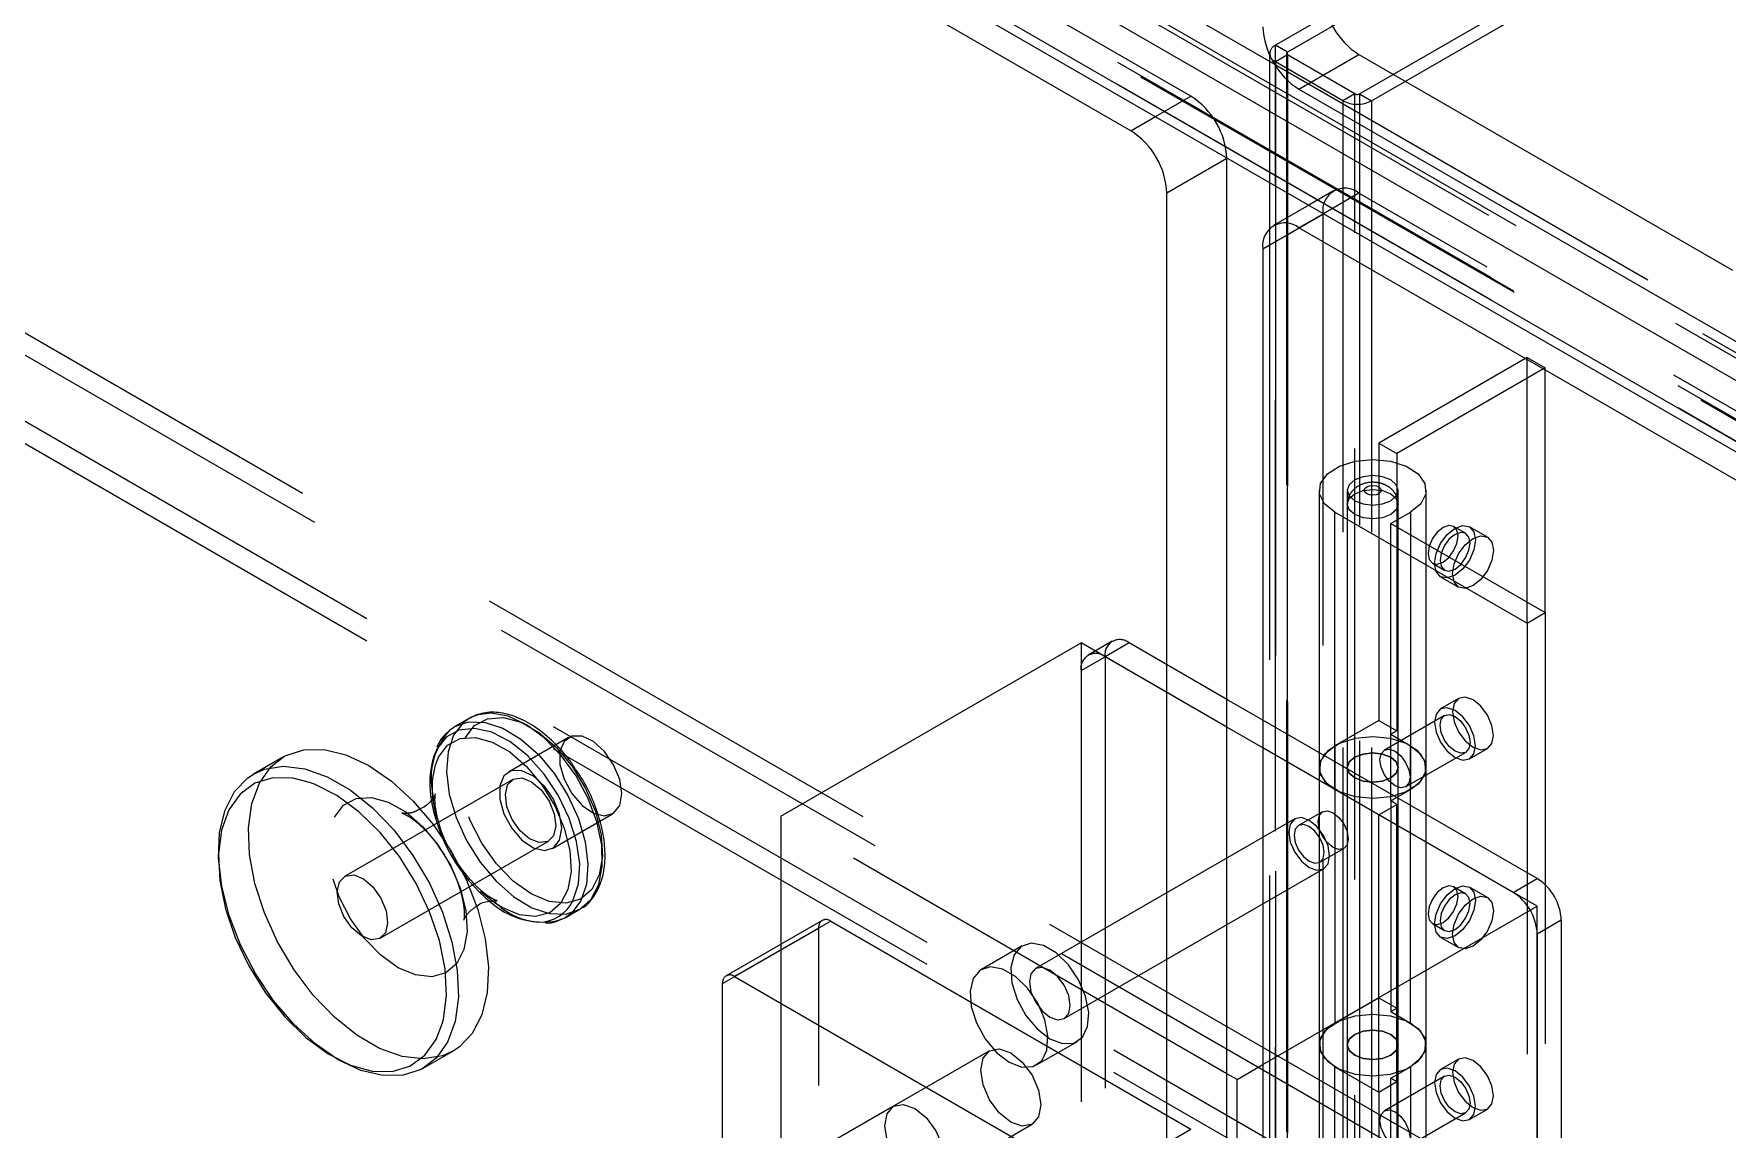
# Model space of a CAD drawing. Header units: millimetres. Extents: x 108 to 5832, y 144 to 4056.
# Drawn here: x 4600.6 to 4700.3, y 3045.1 to 3109.6 of the extents above; entities that cross this region are included whole.
import ezdxf

# ---------------------------------------------------------------- set-up
doc = ezdxf.new("R2010")
doc.units = ezdxf.units.MM
doc.header["$LTSCALE"] = 20
doc.linetypes.add('HIDDEN', pattern=[1.905, 1.27, -0.635])

msp = doc.modelspace()

# ---------------------------------------------------------------- linework, layer by layer
at = {"color": 7, "linetype": 'Continuous', "lineweight": 25}
for p, q in [((4300.955, 3320.008), (5213.123, 2793.425)), ((4300.955, 3316.416), (5213.123, 2789.832)), ((4301.328, 3315.591), (5213.495, 2789.008)), ((4665.221, 3103.843), (4492.687, 3203.445)), ((4675.12, 3106.293), (4847.654, 3006.692)), ((4670.878, 3102.21), (4667.342, 3100.169)), ((4670.878, 2986.261), (4670.878, 3102.21)), ((4673.39, 3100.804), (4673.39, 3098.094)), ((4667.342, 2984.22), (4667.342, 3100.169)), ((4675.695, 3099.474), (4673.62, 3098.277)), ((4847.654, 2998.526), (4675.12, 3098.128)), ((4672.999, 3096.903), (4672.999, 2980.954)), ((4672.999, 3069.135), (4670.878, 3070.36)), ((4626.262, 3069.254), (4625.406, 3068.76)), ((4672.999, 3067.502), (4670.878, 3068.727)), ((4615.32, 3066.979), (4613.552, 3065.958)), ((4631.905, 3057.501), (4632.762, 3057.996)), ((4631.905, 3057.501), (4631.727, 3057.409)), ((4623.551, 3048.637), (4625.319, 3049.658)), ((4671.479, 3047.97), (4672.999, 3048.848)), ((4671.479, 3047.97), (4670.878, 3048.317)), ((4671.479, 2990.812), (4671.479, 3047.97))]:
    msp.add_line(p, q, dxfattribs=at)
at = {"color": 1, "linetype": 'HIDDEN', "lineweight": 18}
for p, q in [((5214.254, 2794.078), (4302.793, 3320.253)), ((4302.935, 3320.498), (5214.395, 2794.323)), ((4302.793, 3316.66), (5214.254, 2790.485)), ((4302.835, 3316.569), (5214.295, 2790.394)), ((5214.395, 2790.404), (4302.935, 3316.579)), ((5214.395, 2789.097), (4302.228, 3315.681)), ((4363.463, 3228.55), (5280.156, 2699.354)), ((4364.17, 3226.835), (5280.156, 2698.048)), ((5280.156, 2694.128), (4364.17, 3222.916)), ((5280.156, 2692.822), (4363.463, 3222.018)), ((4668.756, 3105.884), (4496.222, 3205.486)), ((4728.33, 3140.398), (4673.742, 3108.884)), ((4729.037, 3139.99), (4674.449, 3108.476)), ((4678.691, 3106.027), (4733.28, 3137.54)), ((4679.398, 3105.619), (4733.987, 3137.132)), ((4673.39, 3108.395), (4673.39, 3100.804)), ((4673.742, 2986.403), (4673.742, 3108.884)), ((4674.449, 3108.476), (4673.742, 3108.884)), ((4674.39, 3108.395), (4674.39, 2985.913)), ((4674.449, 2985.995), (4674.449, 3108.476)), ((4673.678, 3107.779), (4849.096, 3006.512)), ((4674.449, 3108.313), (4673.742, 3107.905)), ((4677.701, 3105.619), (4673.742, 3107.905)), ((4673.742, 3107.905), (4673.742, 3100.602)), ((4678.408, 3106.027), (4674.449, 3108.313)), ((4674.449, 3108.313), (4674.449, 2985.832)), ((4675.12, 3106.293), (4678.656, 3108.334)), ((4678.656, 3108.334), (4851.19, 3008.733)), ((4666.674, 3104.682), (4668.756, 3105.884)), ((4678.408, 3106.027), (4677.701, 3105.619)), ((4677.701, 3105.619), (4677.701, 2983.138)), ((4678.408, 2983.546), (4678.408, 3106.027)), ((4678.691, 3106.027), (4679.398, 3105.619)), ((4678.691, 3106.027), (4678.691, 2983.546)), ((4679.398, 3105.619), (4679.398, 2983.138)), ((4677.156, 3100.318), (4675.695, 3099.474)), ((4678.656, 3100.169), (4676.573, 3098.967)), ((4851.19, 3000.567), (4678.656, 3100.169)), ((4672.999, 3096.903), (4676.535, 3098.944)), ((4676.535, 3098.944), (4676.535, 2982.995)), ((4673.39, 3098.094), (4673.39, 2985.913)), ((4673.742, 3098.346), (4673.742, 2985.424)), ((4688.555, 3090.492), (4679.823, 3085.45)), ((4688.555, 3090.492), (4689.616, 3089.879)), ((4688.555, 3074.857), (4688.555, 3090.492)), ((4689.616, 3089.879), (4680.883, 3084.838)), ((4689.616, 3075.47), (4689.616, 3089.879)), ((4679.823, 3085.45), (4680.883, 3084.838)), ((4679.823, 3085.45), (4679.823, 3069.119)), ((4680.883, 3084.838), (4680.883, 3068.507)), ((4676.319, 3082.674), (4676.319, 3066.343)), ((4677.969, 3082.674), (4677.969, 3066.343)), ((4680.969, 3066.343), (4680.969, 3082.674)), ((4682.619, 3066.343), (4682.619, 3082.674)), ((4677.969, 3081.858), (4677.969, 3001.837)), ((4680.969, 3001.837), (4680.969, 3081.858)), ((4677.242, 3065.058), (4677.242, 3081.389)), ((4677.242, 3081.389), (4688.555, 3074.857)), ((4680.53, 3080.715), (4681.697, 3081.389)), ((4680.53, 3080.715), (4689.616, 3075.47)), ((4680.53, 3064.384), (4680.53, 3080.715)), ((4681.697, 3081.389), (4681.697, 3065.058)), ((4684.938, 3080.143), (4684.231, 3080.551)), ((4686.223, 3079.92), (4685.163, 3080.533)), ((4682.981, 3078.386), (4683.688, 3077.978)), ((4683.463, 3077.588), (4684.523, 3076.976)), ((4688.555, 3074.857), (4689.616, 3075.47)), ((4688.555, 3074.857), (4688.555, 2993.203)), ((4689.616, 3075.47), (4689.616, 2993.815)), ((4644.609, 3063.482), (4662.286, 3073.687)), ((4670.878, 3068.727), (4662.286, 3073.687)), ((4662.286, 3073.687), (4662.286, 3016.529)), ((4664.115, 3073.786), (4662.701, 3072.969)), ((4665.115, 3073.687), (4663.701, 3072.87)), ((4670.878, 3070.36), (4665.115, 3073.687)), ((4662.286, 3072.054), (4663.701, 3072.87)), ((4670.878, 3068.727), (4663.701, 3072.87)), ((4663.701, 3072.87), (4663.701, 3017.509)), ((4662.286, 3072.054), (4662.286, 3016.692)), ((4684.524, 3070.409), (4683.463, 3069.797)), ((4689.156, 3059.808), (4672.999, 3069.135)), ((4679.823, 3069.119), (4677.242, 3067.629)), ((4679.823, 3069.119), (4680.883, 3068.507)), ((4683.688, 3069.407), (4680.152, 3067.366)), ((4680.883, 3068.507), (4680.53, 3068.303)), ((4632.101, 3068.122), (4628.566, 3066.081)), ((4689.156, 3058.175), (4672.999, 3067.502)), ((4687.742, 3058.991), (4672.999, 3067.502)), ((4677.242, 3067.629), (4677.242, 3051.299)), ((4680.53, 3068.303), (4681.696, 3067.629)), ((4681.696, 3051.299), (4681.696, 3067.629)), ((4681.402, 3065.201), (4684.938, 3067.242)), ((4685.163, 3066.852), (4686.223, 3067.464)), ((4628.816, 3065.648), (4618.916, 3059.933)), ((4676.319, 3066.343), (4676.319, 3050.013)), ((4677.969, 3066.343), (4677.969, 3050.013)), ((4680.969, 3050.013), (4680.969, 3066.343)), ((4682.619, 3050.013), (4682.619, 3066.343)), ((4679.823, 3063.568), (4677.242, 3065.058)), ((4680.53, 3064.384), (4681.697, 3065.058)), ((4631.165, 3061.577), (4634.701, 3063.618)), ((4676.511, 3063.747), (4675.096, 3062.931)), ((4679.823, 3063.568), (4680.883, 3064.18)), ((4679.823, 3047.237), (4679.823, 3063.568)), ((4680.883, 3064.18), (4680.53, 3064.384)), ((4680.53, 3064.384), (4680.53, 3051.972)), ((4680.883, 3047.849), (4680.883, 3064.18)), ((4644.609, 3063.482), (4644.609, 3006.324)), ((4670.878, 3048.317), (4644.609, 3063.482)), ((4674.871, 3063.321), (4659.598, 3054.503)), ((4621.016, 3056.296), (4630.915, 3062.01)), ((4676.346, 3060.766), (4677.761, 3061.582)), ((4661.298, 3051.559), (4676.571, 3060.376)), ((4687.742, 3058.991), (4689.156, 3059.808)), ((4684.938, 3058.913), (4684.231, 3059.321)), ((4686.223, 3058.69), (4685.163, 3059.303)), ((4672.999, 3048.848), (4689.156, 3058.175)), ((4689.156, 3001.017), (4689.156, 3058.175)), ((4641.179, 3053.623), (4646.836, 3056.888)), ((4647.043, 3057.346), (4641.386, 3054.081)), ((4647.543, 3057.297), (4641.886, 3054.031)), ((4646.836, 3009.529), (4646.836, 3056.888)), ((4647.543, 3057.297), (4668.756, 3045.051)), ((4682.981, 3057.156), (4683.688, 3056.748)), ((4690.571, 3057.358), (4689.156, 3056.542)), ((4689.156, 3056.542), (4689.156, 3017.348)), ((4690.571, 3057.358), (4690.571, 3018.164)), ((4658.823, 3055.846), (4656.419, 3054.458)), ((4683.463, 3056.358), (4684.523, 3055.746)), ((4641.179, 3006.263), (4641.179, 3053.623)), ((4641.886, 3054.031), (4663.1, 3041.785)), ((4677.242, 3051.299), (4679.823, 3052.788)), ((4679.823, 3052.788), (4680.883, 3052.176)), ((4680.53, 3051.972), (4680.883, 3052.176)), ((4680.53, 3051.972), (4681.696, 3051.299)), ((4656.9, 3049.664), (4651.243, 3046.399)), ((4659.669, 3048.828), (4662.073, 3050.216)), ((4676.319, 3050.013), (4676.319, 3033.682)), ((4677.969, 3050.013), (4677.969, 3033.682)), ((4680.969, 3033.682), (4680.969, 3050.013)), ((4682.619, 3033.682), (4682.619, 3050.013)), ((4677.242, 3032.396), (4677.242, 3048.727)), ((4677.242, 3048.727), (4679.823, 3047.237)), ((4680.53, 3048.053), (4681.697, 3048.727)), ((4681.697, 3048.727), (4681.697, 3032.396)), ((4684.524, 3049.179), (4683.463, 3048.567)), ((4679.823, 3047.237), (4680.883, 3047.849)), ((4683.688, 3048.177), (4680.152, 3046.136)), ((4680.53, 3048.053), (4680.883, 3047.849)), ((4680.53, 3031.722), (4680.53, 3048.053)), ((4680.883, 3047.849), (4680.883, 3035.845)), ((4679.823, 3047.237), (4679.823, 3036.458)), ((4651.243, 3046.399), (4647.707, 3044.358)), ((4681.402, 3043.971), (4684.938, 3046.012)), ((4685.163, 3045.622), (4686.223, 3046.235)), ((4653.743, 3042.068), (4659.4, 3045.334)), ((4663.1, 3041.785), (4668.756, 3045.051))]:
    msp.add_line(p, q, dxfattribs=at)
at = {"color": 8, "linetype": 'Continuous', "lineweight": 25}
for p, q in [((4666.663, 3111.829), (4673.678, 3107.779)), ((4665.221, 3103.843), (4666.674, 3104.682)), ((4673.742, 3100.602), (4673.742, 3098.346)), ((4676.573, 3098.967), (4675.12, 3098.128)), ((4624.303, 3050.332), (4624.679, 3051.313))]:
    msp.add_line(p, q, dxfattribs=at)
at = {"color": 1, "linetype": 'HIDDEN', "lineweight": 18, "flags": 128}
for points in [[(4677.242, 3081.389), (4676.631, 3081.885), (4676.339, 3082.471), (4676.398, 3083.079), (4676.802, 3083.642), (4677.505, 3084.096), (4678.429, 3084.391), (4679.469, 3084.493), (4680.509, 3084.391), (4681.433, 3084.096), (4682.136, 3083.642), (4682.54, 3083.079), (4682.599, 3082.471), (4682.307, 3081.885), (4681.697, 3081.389)], [(4678.408, 3083.287), (4678.083, 3083.006), (4677.969, 3082.674), (4678.083, 3082.343), (4678.408, 3082.062), (4678.895, 3081.874), (4679.469, 3081.808), (4680.043, 3081.874), (4680.53, 3082.062), (4680.855, 3082.343), (4680.969, 3082.674), (4680.855, 3083.006), (4680.53, 3083.287), (4680.043, 3083.474), (4679.469, 3083.54), (4678.895, 3083.474), (4678.408, 3083.287)], [(4680.53, 3082.47), (4680.855, 3082.189), (4680.969, 3081.858), (4680.855, 3081.526), (4680.53, 3081.246), (4680.043, 3081.058), (4679.469, 3080.992), (4678.895, 3081.058), (4678.408, 3081.246), (4678.083, 3081.526), (4677.969, 3081.858), (4678.083, 3082.189), (4678.408, 3082.47), (4678.895, 3082.658), (4679.469, 3082.724), (4680.043, 3082.658), (4680.53, 3082.47)], [(4679.823, 3082.47), (4679.66, 3082.408), (4679.469, 3082.386), (4679.278, 3082.408), (4679.115, 3082.47), (4679.007, 3082.564), (4678.969, 3082.674), (4679.007, 3082.785), (4679.116, 3082.878), (4679.278, 3082.941), (4679.469, 3082.963), (4679.66, 3082.941), (4679.823, 3082.879), (4679.931, 3082.785), (4679.969, 3082.674), (4679.931, 3082.564), (4679.823, 3082.47)], [(4683.606, 3080.489), (4683.267, 3080.216), (4682.981, 3079.829), (4682.789, 3079.388), (4682.722, 3078.958), (4682.789, 3078.606), (4682.981, 3078.386), (4683.267, 3078.33), (4683.606, 3078.448), (4683.944, 3078.721), (4684.231, 3079.108), (4684.422, 3079.549), (4684.49, 3079.979), (4684.422, 3080.331), (4684.231, 3080.551), (4683.944, 3080.607), (4683.606, 3080.489)], [(4683.111, 3078.366), (4683.202, 3078.95), (4683.463, 3079.551), (4683.853, 3080.077), (4684.313, 3080.448), (4684.773, 3080.608), (4685.163, 3080.533), (4685.423, 3080.233), (4685.515, 3079.754), (4685.423, 3079.17), (4685.163, 3078.569), (4684.773, 3078.043), (4684.313, 3077.672), (4683.853, 3077.512), (4683.463, 3077.588), (4683.202, 3077.888), (4683.111, 3078.366)], [(4684.313, 3080.081), (4683.974, 3079.808), (4683.688, 3079.421), (4683.496, 3078.98), (4683.429, 3078.55), (4683.496, 3078.198), (4683.688, 3077.978), (4683.974, 3077.922), (4684.313, 3078.04), (4684.651, 3078.313), (4684.938, 3078.699), (4685.129, 3079.141), (4685.197, 3079.571), (4685.129, 3079.922), (4684.938, 3080.143), (4684.651, 3080.199), (4684.313, 3080.081)], [(4684.171, 3077.754), (4684.263, 3078.338), (4684.523, 3078.939), (4684.913, 3079.465), (4685.373, 3079.836), (4685.833, 3079.996), (4686.223, 3079.92), (4686.484, 3079.62), (4686.575, 3079.142), (4686.484, 3078.558), (4686.223, 3077.957), (4685.833, 3077.431), (4685.373, 3077.06), (4684.913, 3076.9), (4684.523, 3076.976), (4684.263, 3077.276), (4684.171, 3077.754)], [(4686.575, 3068.243), (4686.484, 3068.827), (4686.223, 3069.428), (4685.833, 3069.954), (4685.373, 3070.325), (4684.913, 3070.485), (4684.523, 3070.409), (4684.263, 3070.109), (4684.171, 3069.631), (4684.263, 3069.047), (4684.523, 3068.446), (4684.913, 3067.92), (4685.373, 3067.549), (4685.833, 3067.389), (4686.223, 3067.465), (4686.484, 3067.765), (4686.575, 3068.243)], [(4685.515, 3067.631), (4685.423, 3068.215), (4685.163, 3068.815), (4684.773, 3069.341), (4684.313, 3069.713), (4683.853, 3069.873), (4683.463, 3069.797), (4683.202, 3069.497), (4683.111, 3069.018), (4683.202, 3068.434), (4683.463, 3067.834), (4683.853, 3067.308), (4684.313, 3066.936), (4684.773, 3066.777), (4685.163, 3066.852), (4685.423, 3067.152), (4685.515, 3067.631)], [(4626.262, 3069.254), (4625.89, 3068.984), (4625.335, 3068.252)], [(4626.01, 3068.1), (4626.572, 3068.819), (4627.34, 3069.224), (4628.268, 3069.29), (4629.295, 3069.013), (4630.359, 3068.411), (4631.391, 3067.52), (4632.328, 3066.398), (4633.11, 3065.114), (4633.688, 3063.749), (4634.026, 3062.39), (4634.102, 3061.121), (4633.912, 3060.022), (4633.468, 3059.162), (4632.798, 3058.596), (4631.944, 3058.358), (4630.958, 3058.464), (4629.905, 3058.908), (4628.848, 3059.66), (4627.856, 3060.674), (4626.99, 3061.887), (4626.304, 3063.222), (4625.843, 3064.595), (4625.634, 3065.919), (4625.691, 3067.113), (4626.01, 3068.1)], [(4683.429, 3068.835), (4683.496, 3069.187), (4683.688, 3069.407), (4683.975, 3069.463), (4684.313, 3069.345), (4684.651, 3069.072), (4684.938, 3068.685), (4685.129, 3068.244), (4685.197, 3067.814), (4685.129, 3067.462), (4684.938, 3067.242), (4684.651, 3067.186), (4684.313, 3067.304), (4683.975, 3067.577), (4683.688, 3067.964), (4683.496, 3068.405), (4683.429, 3068.835)], [(4625.335, 3068.252), (4625.005, 3067.27), (4624.919, 3066.092), (4625.079, 3064.781), (4625.479, 3063.408), (4626.096, 3062.046), (4626.897, 3060.77), (4627.839, 3059.647), (4628.872, 3058.739), (4629.939, 3058.094), (4630.983, 3057.748), (4631.947, 3057.718), (4632.762, 3057.996)], [(4635.24, 3064.809), (4635.115, 3065.647), (4634.76, 3066.516), (4634.221, 3067.297), (4633.571, 3067.886), (4632.898, 3068.203), (4632.293, 3068.204), (4631.838, 3067.89), (4631.594, 3067.303), (4631.594, 3066.523), (4631.838, 3065.655), (4632.293, 3064.815), (4632.898, 3064.119), (4633.571, 3063.658), (4634.221, 3063.497), (4634.76, 3063.656), (4635.115, 3064.114), (4635.24, 3064.809)], [(4681.697, 3065.058), (4682.307, 3065.554), (4682.599, 3066.14), (4682.54, 3066.748), (4682.136, 3067.311), (4681.433, 3067.765), (4680.509, 3068.06), (4679.469, 3068.162), (4678.429, 3068.06), (4677.505, 3067.765), (4676.802, 3067.311), (4676.398, 3066.748), (4676.339, 3066.14), (4676.631, 3065.554), (4677.242, 3065.058)], [(4681.696, 3067.629), (4682.307, 3067.132), (4682.599, 3066.547), (4682.54, 3065.939), (4682.136, 3065.376), (4681.433, 3064.922), (4680.509, 3064.627), (4679.469, 3064.525), (4678.429, 3064.627), (4677.505, 3064.922), (4676.802, 3065.376), (4676.398, 3065.939), (4676.339, 3066.547), (4676.631, 3067.132), (4677.242, 3067.629)], [(4613.894, 3065.436), (4614.569, 3066.389), (4615.32, 3066.979)], [(4678.408, 3066.956), (4678.895, 3067.144), (4679.469, 3067.209), (4680.043, 3067.144), (4680.53, 3066.956), (4680.855, 3066.675), (4680.969, 3066.343), (4680.855, 3066.012), (4680.53, 3065.731), (4680.043, 3065.543), (4679.469, 3065.478), (4678.895, 3065.543), (4678.408, 3065.731), (4678.083, 3066.012), (4677.969, 3066.343), (4678.083, 3066.675), (4678.408, 3066.956)], [(4680.53, 3066.956), (4680.043, 3067.144), (4679.469, 3067.209), (4678.895, 3067.144), (4678.408, 3066.956), (4678.083, 3066.675), (4677.969, 3066.343), (4678.083, 3066.012), (4678.408, 3065.731), (4678.895, 3065.543), (4679.469, 3065.478), (4680.043, 3065.543), (4680.53, 3065.731), (4680.855, 3066.012), (4680.969, 3066.343), (4680.855, 3066.675), (4680.53, 3066.956)], [(4623.551, 3048.637), (4623.42, 3048.565), (4622.361, 3048.22), (4621.165, 3048.202), (4619.875, 3048.513), (4618.536, 3049.141), (4617.198, 3050.065), (4615.909, 3051.25), (4614.716, 3052.653), (4613.661, 3054.224), (4612.783, 3055.907), (4612.113, 3057.639), (4611.676, 3059.36), (4611.488, 3061.005), (4611.555, 3062.517), (4611.875, 3063.84), (4612.436, 3064.927), (4613.218, 3065.738), (4613.552, 3065.958)], [(4631.704, 3062.768), (4631.58, 3063.606), (4631.224, 3064.475), (4630.685, 3065.256), (4630.035, 3065.845), (4629.362, 3066.162), (4628.758, 3066.163), (4628.302, 3065.849), (4628.058, 3065.262), (4628.058, 3064.482), (4628.302, 3063.614), (4628.758, 3062.774), (4629.362, 3062.078), (4630.035, 3061.617), (4630.685, 3061.456), (4631.224, 3061.615), (4631.58, 3062.072), (4631.704, 3062.768)], [(4628.516, 3065.324), (4628.856, 3065.669), (4629.35, 3065.735), (4629.922, 3065.51), (4630.485, 3065.029), (4630.955, 3064.366), (4631.258, 3063.621), (4631.349, 3062.907), (4631.215, 3062.334), (4630.875, 3061.989), (4630.381, 3061.923), (4629.809, 3062.148), (4629.246, 3062.629), (4628.776, 3063.292), (4628.473, 3064.037), (4628.382, 3064.751), (4628.516, 3065.324)], [(4625.319, 3049.658), (4624.678, 3049.372), (4623.546, 3049.19), (4622.297, 3049.337), (4620.976, 3049.809), (4619.632, 3050.589), (4618.312, 3051.648), (4617.065, 3052.948), (4615.936, 3054.442), (4614.965, 3056.076), (4614.188, 3057.791), (4613.632, 3059.525), (4613.318, 3061.216), (4613.257, 3062.802), (4613.452, 3064.226), (4613.894, 3065.436)], [(4618.317, 3063.432), (4618.859, 3064.126), (4619.601, 3064.517), (4620.496, 3064.581), (4621.488, 3064.314), (4622.514, 3063.732), (4623.51, 3062.873), (4624.414, 3061.789), (4625.169, 3060.55), (4625.727, 3059.233), (4626.053, 3057.921), (4626.127, 3056.696), (4625.944, 3055.636), (4625.515, 3054.806), (4624.868, 3054.26), (4624.044, 3054.03), (4623.093, 3054.133), (4622.076, 3054.56), (4621.056, 3055.287), (4620.099, 3056.266), (4619.263, 3057.436), (4618.601, 3058.724), (4618.156, 3060.049), (4617.954, 3061.328), (4618.009, 3062.479), (4618.317, 3063.432)], [(4624.347, 3063.329), (4624.279, 3063.584), (4624.095, 3064.64)], [(4676.252, 3063.175), (4676.319, 3063.527), (4676.511, 3063.747), (4676.797, 3063.803), (4677.136, 3063.685), (4677.474, 3063.412), (4677.761, 3063.026), (4677.952, 3062.584), (4678.02, 3062.154), (4677.952, 3061.803), (4677.761, 3061.582), (4677.474, 3061.526), (4677.136, 3061.644), (4676.797, 3061.917), (4676.511, 3062.304), (4676.319, 3062.746), (4676.252, 3063.175)], [(4675.721, 3060.46), (4676.181, 3060.3), (4676.571, 3060.376), (4676.832, 3060.676), (4676.924, 3061.154), (4676.832, 3061.738), (4676.571, 3062.339), (4676.181, 3062.865), (4675.721, 3063.236), (4675.261, 3063.396), (4674.871, 3063.32), (4674.611, 3063.021), (4674.519, 3062.542), (4674.611, 3061.958), (4674.871, 3061.357), (4675.261, 3060.831), (4675.721, 3060.46)], [(4676.605, 3061.338), (4676.538, 3061.767), (4676.346, 3062.209), (4676.06, 3062.596), (4675.721, 3062.869), (4675.383, 3062.986), (4675.096, 3062.931), (4674.905, 3062.71), (4674.838, 3062.358), (4674.905, 3061.929), (4675.096, 3061.487), (4675.383, 3061.101), (4675.721, 3060.828), (4676.06, 3060.71), (4676.346, 3060.766), (4676.538, 3060.986), (4676.605, 3061.338)], [(4618.617, 3059.609), (4618.957, 3059.955), (4619.45, 3060.02), (4620.022, 3059.795), (4620.586, 3059.315), (4621.055, 3058.651), (4621.359, 3057.906), (4621.45, 3057.193), (4621.315, 3056.619), (4620.975, 3056.274), (4620.482, 3056.208), (4619.91, 3056.433), (4619.346, 3056.914), (4618.877, 3057.577), (4618.574, 3058.322), (4618.482, 3059.036), (4618.617, 3059.609)], [(4627.807, 3058.34), (4627.18, 3058.822), (4626.928, 3059.049)], [(4683.606, 3059.259), (4683.267, 3058.986), (4682.981, 3058.599), (4682.789, 3058.158), (4682.722, 3057.728), (4682.789, 3057.376), (4682.981, 3057.156), (4683.267, 3057.1), (4683.606, 3057.218), (4683.944, 3057.491), (4684.231, 3057.878), (4684.422, 3058.319), (4684.49, 3058.749), (4684.422, 3059.1), (4684.231, 3059.321), (4683.944, 3059.377), (4683.606, 3059.259)], [(4683.111, 3057.136), (4683.202, 3057.72), (4683.463, 3058.321), (4683.853, 3058.847), (4684.313, 3059.218), (4684.773, 3059.378), (4685.163, 3059.302), (4685.423, 3059.003), (4685.515, 3058.524), (4685.423, 3057.94), (4685.163, 3057.339), (4684.773, 3056.813), (4684.313, 3056.442), (4683.853, 3056.282), (4683.463, 3056.358), (4683.202, 3056.658), (4683.111, 3057.136)], [(4684.313, 3058.851), (4683.974, 3058.578), (4683.688, 3058.191), (4683.496, 3057.749), (4683.429, 3057.32), (4683.496, 3056.968), (4683.688, 3056.748), (4683.974, 3056.692), (4684.313, 3056.81), (4684.651, 3057.083), (4684.938, 3057.469), (4685.129, 3057.911), (4685.197, 3058.34), (4685.129, 3058.692), (4684.938, 3058.913), (4684.651, 3058.969), (4684.313, 3058.851)], [(4684.171, 3056.524), (4684.263, 3057.108), (4684.523, 3057.709), (4684.913, 3058.235), (4685.373, 3058.606), (4685.833, 3058.766), (4686.223, 3058.69), (4686.484, 3058.39), (4686.575, 3057.912), (4686.484, 3057.328), (4686.223, 3056.727), (4685.833, 3056.201), (4685.373, 3055.83), (4684.913, 3055.67), (4684.523, 3055.746), (4684.263, 3056.046), (4684.171, 3056.524)], [(4660.448, 3050.377), (4661.194, 3050.09), (4661.859, 3050.122), (4662.372, 3050.469), (4662.676, 3051.094), (4662.738, 3051.928), (4662.552, 3052.882), (4662.139, 3053.852), (4661.542, 3054.733), (4660.826, 3055.43), (4660.07, 3055.867), (4659.354, 3055.996), (4658.757, 3055.804), (4658.343, 3055.312), (4658.158, 3054.572), (4658.22, 3053.666), (4658.524, 3052.69), (4659.036, 3051.752), (4659.702, 3050.952), (4660.448, 3050.377)], [(4658.044, 3048.989), (4658.79, 3048.702), (4659.455, 3048.734), (4659.968, 3049.081), (4660.272, 3049.706), (4660.334, 3050.54), (4660.148, 3051.494), (4659.735, 3052.464), (4659.138, 3053.346), (4658.422, 3054.042), (4657.666, 3054.479), (4656.95, 3054.608), (4656.353, 3054.417), (4655.939, 3053.924), (4655.753, 3053.184), (4655.816, 3052.278), (4656.12, 3051.302), (4656.632, 3050.364), (4657.298, 3049.564), (4658.044, 3048.989)], [(4660.448, 3051.643), (4660.908, 3051.483), (4661.298, 3051.559), (4661.558, 3051.859), (4661.65, 3052.337), (4661.558, 3052.921), (4661.298, 3053.522), (4660.908, 3054.048), (4660.448, 3054.419), (4659.988, 3054.579), (4659.598, 3054.503), (4659.337, 3054.203), (4659.246, 3053.725), (4659.337, 3053.141), (4659.598, 3052.54), (4659.988, 3052.014), (4660.448, 3051.643)], [(4677.242, 3048.727), (4676.631, 3049.224), (4676.339, 3049.809), (4676.398, 3050.417), (4676.802, 3050.98), (4677.505, 3051.434), (4678.429, 3051.729), (4679.469, 3051.831), (4680.509, 3051.729), (4681.433, 3051.434), (4682.136, 3050.98), (4682.54, 3050.417), (4682.599, 3049.809), (4682.307, 3049.224), (4681.697, 3048.727)], [(4677.242, 3051.299), (4676.631, 3050.802), (4676.339, 3050.216), (4676.398, 3049.608), (4676.802, 3049.045), (4677.505, 3048.591), (4678.429, 3048.296), (4679.469, 3048.194), (4680.509, 3048.296), (4681.433, 3048.591), (4682.136, 3049.045), (4682.54, 3049.608), (4682.599, 3050.216), (4682.307, 3050.802), (4681.696, 3051.299)], [(4678.408, 3050.625), (4678.083, 3050.344), (4677.969, 3050.013), (4678.083, 3049.681), (4678.408, 3049.4), (4678.895, 3049.213), (4679.469, 3049.147), (4680.043, 3049.213), (4680.53, 3049.4), (4680.855, 3049.681), (4680.969, 3050.013), (4680.855, 3050.344), (4680.53, 3050.625), (4680.043, 3050.813), (4679.469, 3050.879), (4678.895, 3050.813), (4678.408, 3050.625)], [(4680.53, 3050.625), (4680.855, 3050.344), (4680.969, 3050.013), (4680.855, 3049.681), (4680.53, 3049.4), (4680.043, 3049.213), (4679.469, 3049.147), (4678.895, 3049.213), (4678.408, 3049.4), (4678.083, 3049.681), (4677.969, 3050.013), (4678.083, 3050.344), (4678.408, 3050.625), (4678.895, 3050.813), (4679.469, 3050.879), (4680.043, 3050.813), (4680.53, 3050.625)], [(4658.15, 3045.458), (4657.473, 3046.004), (4656.9, 3046.777), (4656.517, 3047.661), (4656.382, 3048.52), (4656.517, 3049.223), (4656.9, 3049.664), (4657.473, 3049.776), (4658.15, 3049.541), (4658.826, 3048.995), (4659.4, 3048.221), (4659.783, 3047.338), (4659.918, 3046.479), (4659.783, 3045.775), (4659.4, 3045.334), (4658.826, 3045.223), (4658.15, 3045.458)], [(4685.515, 3046.4), (4685.423, 3046.984), (4685.163, 3047.585), (4684.773, 3048.111), (4684.313, 3048.483), (4683.853, 3048.642), (4683.463, 3048.567), (4683.202, 3048.267), (4683.111, 3047.788), (4683.202, 3047.204), (4683.463, 3046.604), (4683.853, 3046.078), (4684.313, 3045.706), (4684.773, 3045.546), (4685.163, 3045.622), (4685.423, 3045.922), (4685.515, 3046.4)], [(4686.575, 3047.013), (4686.484, 3047.597), (4686.223, 3048.198), (4685.833, 3048.724), (4685.373, 3049.095), (4684.913, 3049.255), (4684.523, 3049.179), (4684.263, 3048.879), (4684.171, 3048.401), (4684.263, 3047.817), (4684.523, 3047.216), (4684.913, 3046.69), (4685.373, 3046.319), (4685.833, 3046.159), (4686.223, 3046.235), (4686.484, 3046.534), (4686.575, 3047.013)], [(4683.429, 3047.605), (4683.496, 3047.956), (4683.688, 3048.177), (4683.975, 3048.233), (4684.313, 3048.115), (4684.651, 3047.842), (4684.938, 3047.455), (4685.129, 3047.014), (4685.197, 3046.584), (4685.129, 3046.232), (4684.938, 3046.012), (4684.651, 3045.956), (4684.313, 3046.074), (4683.975, 3046.347), (4683.688, 3046.734), (4683.496, 3047.175), (4683.429, 3047.605)], [(4652.493, 3042.192), (4651.816, 3042.738), (4651.243, 3043.512), (4650.86, 3044.395), (4650.725, 3045.254), (4650.86, 3045.958), (4651.243, 3046.399), (4651.816, 3046.51), (4652.493, 3046.275), (4653.169, 3045.729), (4653.743, 3044.955), (4654.126, 3044.072), (4654.261, 3043.213), (4654.126, 3042.51), (4653.743, 3042.069), (4653.169, 3041.957), (4652.493, 3042.192)], [(4650.725, 3045.254), (4650.86, 3045.958), (4651.243, 3046.399), (4651.816, 3046.51), (4652.493, 3046.275), (4653.169, 3045.729), (4653.743, 3044.955), (4654.126, 3044.072), (4654.261, 3043.213), (4654.126, 3042.51), (4653.743, 3042.069), (4653.169, 3041.957), (4652.493, 3042.192), (4651.816, 3042.738), (4651.243, 3043.512), (4650.86, 3044.395), (4650.725, 3045.254)]]:
    msp.add_lwpolyline(points, dxfattribs=at)
at = {"color": 8, "linetype": 'Continuous', "lineweight": 25, "flags": 128}
for points in [[(4632.833, 3058.039), (4633.438, 3058.598), (4633.883, 3059.461), (4634.093, 3060.548), (4634.056, 3061.801), (4633.774, 3063.152), (4633.262, 3064.529), (4632.548, 3065.857), (4631.67, 3067.065), (4630.676, 3068.087), (4629.619, 3068.869), (4628.557, 3069.368), (4627.546, 3069.557), (4626.641, 3069.427), (4626.262, 3069.254)], [(4632.365, 3058.505), (4632.69, 3059.489), (4632.763, 3060.675), (4632.579, 3061.993), (4632.149, 3063.367), (4631.498, 3064.717), (4630.665, 3065.964), (4629.697, 3067.036), (4628.65, 3067.872), (4627.586, 3068.421), (4626.567, 3068.653), (4625.651, 3068.553), (4624.892, 3068.128), (4624.333, 3067.402), (4624.3, 3067.336)], [(4625.406, 3068.76), (4626.22, 3069.038), (4627.185, 3069.008), (4628.229, 3068.661), (4629.296, 3068.017), (4630.328, 3067.109), (4631.27, 3065.986), (4632.071, 3064.71), (4632.688, 3063.348), (4633.088, 3061.975), (4633.249, 3060.663), (4633.162, 3059.485), (4632.832, 3058.504)], [(4624.441, 3066.967), (4624.983, 3067.661), (4625.725, 3068.052), (4626.619, 3068.116), (4627.611, 3067.849), (4628.638, 3067.267), (4629.634, 3066.408), (4630.538, 3065.325), (4631.293, 3064.085), (4631.851, 3062.768), (4632.177, 3061.456), (4632.251, 3060.232), (4632.067, 3059.171), (4631.639, 3058.341), (4630.992, 3057.795), (4630.167, 3057.565), (4629.216, 3057.668), (4628.199, 3058.096), (4627.807, 3058.34)], [(4616.847, 3065.472), (4615.865, 3065.715), (4614.681, 3065.733), (4613.632, 3065.419), (4612.758, 3064.785), (4612.094, 3063.856), (4611.664, 3062.666), (4611.486, 3061.263), (4611.565, 3059.699), (4611.899, 3058.035), (4612.475, 3056.336), (4613.272, 3054.665), (4614.257, 3053.087), (4615.394, 3051.664), (4616.639, 3050.449), (4617.944, 3049.489), (4619.258, 3048.822), (4620.532, 3048.473), (4621.716, 3048.454), (4622.765, 3048.768), (4623.638, 3049.402), (4624.303, 3050.332)], [(4632.832, 3058.504), (4632.277, 3057.772), (4631.905, 3057.501)]]:
    msp.add_lwpolyline(points, dxfattribs=at)
at = {"color": 7, "linetype": 'Continuous', "lineweight": 25, "flags": 128}
for points in [[(4625.117, 3068.56), (4625.387, 3068.749), (4625.406, 3068.76)], [(4615.32, 3066.979), (4615.451, 3067.051), (4616.51, 3067.397), (4617.706, 3067.414), (4618.997, 3067.103), (4620.335, 3066.475), (4621.673, 3065.551), (4622.962, 3064.366), (4624.156, 3062.963), (4625.211, 3061.392), (4626.089, 3059.71), (4626.758, 3057.977), (4627.195, 3056.257), (4627.383, 3054.611), (4627.316, 3053.099), (4626.997, 3051.776), (4626.435, 3050.689), (4625.653, 3049.878), (4625.319, 3049.658)], [(4679.893, 3066.794), (4679.961, 3067.146), (4680.152, 3067.366), (4680.439, 3067.422), (4680.777, 3067.304), (4681.115, 3067.031), (4681.402, 3066.644), (4681.594, 3066.203), (4681.661, 3065.773), (4681.594, 3065.421), (4681.402, 3065.201), (4681.115, 3065.145), (4680.777, 3065.263), (4680.439, 3065.536), (4680.152, 3065.923), (4679.961, 3066.364), (4679.893, 3066.794)], [(4613.552, 3065.958), (4614.193, 3066.244), (4615.326, 3066.426), (4616.575, 3066.279), (4617.895, 3065.807), (4619.24, 3065.027), (4620.559, 3063.968), (4621.806, 3062.669), (4622.935, 3061.174), (4623.906, 3059.54), (4624.683, 3057.825), (4625.239, 3056.091), (4625.553, 3054.4), (4625.614, 3052.814), (4625.42, 3051.39), (4624.977, 3050.18)], [(4624.679, 3051.313), (4624.732, 3051.521), (4624.911, 3052.924), (4624.832, 3054.488), (4624.497, 3056.152), (4623.921, 3057.852), (4623.125, 3059.523), (4622.139, 3061.1), (4621.002, 3062.524), (4619.758, 3063.739), (4618.453, 3064.698), (4617.139, 3065.365), (4616.847, 3065.472)], [(4632.762, 3057.996), (4632.78, 3058.007), (4632.833, 3058.039)], [(4624.977, 3050.18), (4624.303, 3049.227), (4623.551, 3048.637)], [(4679.893, 3045.564), (4679.961, 3045.915), (4680.152, 3046.136), (4680.439, 3046.192), (4680.777, 3046.074), (4681.115, 3045.801), (4681.402, 3045.414), (4681.594, 3044.973), (4681.661, 3044.543), (4681.594, 3044.191), (4681.402, 3043.971), (4681.115, 3043.915), (4680.777, 3044.033), (4680.439, 3044.306), (4680.152, 3044.693), (4679.961, 3045.134), (4679.893, 3045.564)]]:
    msp.add_lwpolyline(points, dxfattribs=at)
at = {"color": 1, "linetype": 'HIDDEN', "lineweight": 18}
for centre, radius, start, end in [((4681.14, 3112.218), 4.611, 182.60681, 237.39319), ((4673.927, 3108.395), 0.524, 110.77899, 249.21608), ((4674.48, 3108.395), 0.0873, 110.81154, 249.20325), ((4666.272, 3102), 4.61, 2.60463, 57.39537), ((4678.55, 3107.256), 1.844, 242.60934, 297.3923), ((4678.55, 3106.3), 0.308, 242.6188, 297.37627), ((4677.828, 3099.154), 1.31, 50.79505, 189.21571), ((4664.563, 3073.01), 0.873, 50.79066, 189.21418), ((4663.148, 3072.194), 0.873, 50.79066, 189.21418), ((4628.248, 3065.692), 4.246, 137.5166, 197.33915), ((4633.801, 3066.1), 9.921, 188.75808, 230.89318), ((4687.5, 3057.219), 3.073, 2.60288, 57.39712), ((4686.086, 3056.402), 3.073, 2.60288, 57.39712), ((4630.598, 3061.241), 3.995, 223.53056, 286.4235), ((4647.267, 3056.958), 0.437, 50.79333, 189.21742), ((4641.61, 3053.693), 0.437, 50.79333, 189.21742)]:
    msp.add_arc(centre, radius, start, end, dxfattribs=at)
at = {"color": 7, "linetype": 'Continuous', "lineweight": 25}
for centre, radius, start, end in [((4677.605, 3110.177), 4.611, 182.60681, 237.39319), ((4662.737, 3099.959), 4.61, 2.60463, 57.39537), ((4674.292, 3097.113), 1.31, 50.79505, 189.21571), ((4628.904, 3065.436), 4.981, 157.57015, 189.78764), ((4630.592, 3061.832), 4.589, 228.37434, 267.09936)]:
    msp.add_arc(centre, radius, start, end, dxfattribs=at)
at = {"color": 8, "linetype": 'Continuous', "lineweight": 25}
for centre, radius, start, end in [((4628.536, 3065.17), 4.473, 156.30049, 186.79602), ((4630.37, 3059.461), 2.213, 269.73361, 334.39988)]:
    msp.add_arc(centre, radius, start, end, dxfattribs=at)
at = {"color": 1, "linetype": 'HIDDEN', "lineweight": 18}
for points, knots in [([(4680.955, 3081.862), (4680.959, 3081.896), (4680.981, 3082.074), (4680.866, 3082.38), (4680.633, 3082.715), (4680.298, 3082.965), (4679.862, 3083.129), (4679.314, 3083.17), (4678.772, 3083.041), (4678.338, 3082.759), (4678.076, 3082.39), (4677.954, 3082.068), (4677.98, 3081.891), (4677.985, 3081.857)], [0, 0, 0, 0, 0.02339, 0.122647, 0.212673, 0.30377, 0.406713, 0.528284, 0.666086, 0.776957, 0.877779, 0.976457, 1, 1, 1, 1]), ([(4625.006, 3061.711), (4624.996, 3061.73), (4624.803, 3062.071), (4624.552, 3062.76), (4624.301, 3063.652), (4624.223, 3064.38), (4624.242, 3064.607), (4624.252, 3064.72)], [0, 0, 0, 0, 0.015162, 0.270208, 0.520106, 0.762499, 1, 1, 1, 1]), ([(4623.307, 3063.885), (4623.208, 3063.828), (4622.924, 3063.666), (4622.487, 3063.635), (4622.247, 3063.667), (4622.325, 3063.661), (4622.669, 3063.492), (4623.184, 3063.122), (4623.797, 3062.537), (4624.432, 3061.758), (4625.019, 3060.833), (4625.492, 3059.842), (4625.809, 3058.887), (4625.958, 3058.08), (4625.969, 3057.521), (4625.922, 3057.297), (4625.948, 3057.421), (4626.171, 3057.805), (4626.504, 3058.051), (4626.676, 3058.177)], [0, 0, 0, 0, 0.038033, 0.108946, 0.167839, 0.223969, 0.276694, 0.330475, 0.386409, 0.44494, 0.505424, 0.566746, 0.62745, 0.686499, 0.743892, 0.801257, 0.861657, 0.928643, 1, 1, 1, 1]), ([(4627.882, 3058.497), (4627.891, 3058.496), (4627.937, 3058.489), (4627.731, 3058.551), (4627.319, 3058.804), (4626.745, 3059.271), (4626.118, 3059.948), (4625.545, 3060.714), (4625.251, 3061.264), (4625.127, 3061.497)], [0, 0, 0, 0, 0.040645, 0.201028, 0.358776, 0.521604, 0.691993, 0.869544, 1, 1, 1, 1])]:
    msp.add_open_spline(points, degree=3, knots=knots, dxfattribs=at)
at = {"color": 7, "linetype": 'Continuous', "lineweight": 25}
for points, knots in [([(4632.521, 3066.241), (4632.398, 3066.432), (4632.015, 3067.026), (4631.228, 3067.87), (4630.219, 3068.715), (4629.156, 3069.309), (4628.099, 3069.614), (4627.085, 3069.628), (4626.514, 3069.365), (4626.235, 3069.236)], [0, 0, 0, 0, 0.073639, 0.228002, 0.382957, 0.538875, 0.69575, 0.851285, 1, 1, 1, 1]), ([(4625.091, 3068.505), (4624.922, 3068.37), (4624.609, 3068.121), (4624.433, 3067.73), (4624.352, 3067.551)], [0, 0, 0, 0, 0.542031, 1, 1, 1, 1]), ([(4632.838, 3058.054), (4632.857, 3058.062), (4633.151, 3058.183), (4633.57, 3058.681), (4634.031, 3059.504), (4634.26, 3060.544), (4634.268, 3061.731), (4634.045, 3063.025), (4633.597, 3064.345), (4633.079, 3065.445), (4632.664, 3066.037), (4632.521, 3066.241)], [0, 0, 0, 0, 0.008839, 0.135183, 0.261305, 0.391222, 0.524942, 0.660069, 0.795005, 0.929689, 1, 1, 1, 1]), ([(4624.215, 3064.685), (4624.181, 3064.626), (4624.081, 3064.452), (4623.766, 3064.089), (4623.435, 3063.942), (4623.307, 3063.885)], [0, 0, 0, 0, 0.2387857, 0.7070785, 1, 1, 1, 1]), ([(4624.26, 3064.773), (4624.262, 3064.783), (4624.269, 3064.817), (4624.238, 3064.739), (4624.215, 3064.685)], [0, 0, 0, 0, 0.294576, 1, 1, 1, 1]), ([(4626.676, 3058.177), (4626.689, 3058.189), (4626.893, 3058.361), (4627.385, 3058.502), (4627.845, 3058.51), (4627.871, 3058.501), (4627.882, 3058.497)], [0, 0, 0, 0, 0.03042, 0.453599, 0.76865, 1, 1, 1, 1]), ([(4630.745, 3057.196), (4630.856, 3057.191), (4631.2, 3057.176), (4631.491, 3057.327), (4631.688, 3057.428)], [0, 0, 0, 0, 0.322245, 1, 1, 1, 1])]:
    msp.add_open_spline(points, degree=3, knots=knots, dxfattribs=at)

doc.saveas('drawing.dxf')
